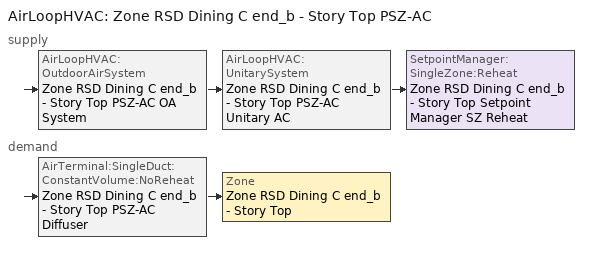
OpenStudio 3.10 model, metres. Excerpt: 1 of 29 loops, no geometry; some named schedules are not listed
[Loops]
AirLoopHVAC 'Zone RSD Dining C end_b - Story Top PSZ-AC'
 supply: AirLoopHVAC:OutdoorAirSystem 'Zone RSD Dining C end_b - Story Top PSZ-AC OA System' > AirLoopHVAC:UnitarySystem 'Zone RSD Dining C end_b - Story Top PSZ-AC Unitary AC' > SetpointManager:SingleZone:Reheat 'Zone RSD Dining C end_b - Story Top Setpoint Manager SZ Reheat'
 demand: AirTerminal:SingleDuct:ConstantVolume:NoReheat 'Zone RSD Dining C end_b - Story Top PSZ-AC Diffuser' > Zone 'Zone RSD Dining C end_b - Story Top'
[Sizing:Zone]
Zone RSD Dining C end_b - Story Top: Zone Cooling Design Supply Air Temperature Input Method=SupplyAirTemperature; Zone Cooling Design Supply Air Temperature {C}=12.7778; Zone Cooling Design Supply Air Temperature Difference {deltaC}=11.11; Zone Heating Design Supply Air Temperature Input Method=SupplyAirTemperature; Zone Heating Design Supply Air Temperature {C}=50; Zone Heating Design Supply Air Temperature Difference {deltaC}=11.11; Zone Cooling Design Supply Air Humidity Ratio {kg-H2O/kg-air}=0.0085; Zone Heating Design Supply Air Humidity Ratio {kg-H2O/kg-air}=0.008; Cooling Design Air Flow Method=DesignDay; Heating Design Air Flow Method=DesignDay; Account for Dedicated Outdoor Air System=No; Dedicated Outdoor Air System Control Strategy=NeutralSupplyAir; Dedicated Outdoor Air Low Setpoint Temperature for Design {C}=autosize; Dedicated Outdoor Air High Setpoint Temperature for Design {C}=autosize; Zone Load Sizing Method=Sensible Load Only No Latent Load; Zone Latent Cooling Design Supply Air Humidity Ratio Input Method=HumidityRatioDifference; Zone Cooling Design Supply Air Humidity Ratio Difference {kgWater/kgDryAir}=0.005; Zone Latent Heating Design Supply Air Humidity Ratio Input Method=HumidityRatioDifference; Zone Humidification Design Supply Air Humidity Ratio Difference {kgWater/kgDryAir}=0.005; Sizing Option=Coincident
[Zone equipment]
Zone RSD Dining C end_b - Story Top: Zone RSD Dining C end_b - Story Top PSZ-AC Diffuser
[AirLoopHVAC]
Zone RSD Dining C end_b - Story Top PSZ-AC: Availability Schedule=Always On Discrete; Design Supply Air Flow Rate {m3/s}=0.305601; Design Return Air Flow Fraction of Supply Air Flow=1
[Sizing:System]
Zone RSD Dining C end_b - Story Top PSZ-AC: Type of Load to Size On=Sensible; Design Outdoor Air Flow Rate {m3/s}=0.305601; Central Heating Maximum System Air Flow Ratio=1; Preheat Design Temperature {C}=7.22222; Preheat Design Humidity Ratio {kg-H2O/kg-Air}=0.008; Precool Design Temperature {C}=12.7778; Precool Design Humidity Ratio {kg-H2O/kg-Air}=0.008; Central Cooling Design Supply Air Temperature {C}=12.7778; Central Heating Design Supply Air Temperature {C}=50; Sizing Option=Coincident; 100% Outdoor Air in Cooling=No; 100% Outdoor Air in Heating=No; Central Cooling Design Supply Air Humidity Ratio {kg-H2O/kg-Air}=0.0085; Central Heating Design Supply Air Humidity Ratio {kg-H2O/kg-Air}=0.008; Cooling Design Air Flow Method=DesignDay; Heating Design Air Flow Method=DesignDay; System Outdoor Air Method=ZoneSum; Zone Maximum Outdoor Air Fraction=1; Cooling Supply Air Flow Rate Per Floor Area {m3/s-m2}=0.00996765; Cooling Fraction of Autosized Cooling Supply Air Flow Rate=1; Cooling Supply Air Flow Rate Per Unit Cooling Capacity {m3/s-W}=3.94755e-05; Heating Supply Air Flow Rate Per Floor Area {m3/s-m2}=0.00996765; Heating Fraction of Autosized Heating Supply Air Flow Rate=1; Heating Fraction of Autosized Cooling Supply Air Flow Rate=1; Heating Supply Air Flow Rate Per Unit Heating Capacity {m3/s-W}=3.15882e-05; Cooling Design Capacity Method=CoolingDesignCapacity; Cooling Design Capacity {W}=4862.46; Cooling Design Capacity Per Floor Area {W/m2}=234.7; Fraction of Autosized Cooling Design Capacity=1; Heating Design Capacity Method=HeatingDesignCapacity; Heating Design Capacity {W}=5207.18; Heating Design Capacity Per Floor Area {W/m2}=157; Fraction of Autosized Heating Design Capacity=1; Central Cooling Capacity Control Method=OnOff; Occupant Diversity=1
[SetpointManager:SingleZone:Reheat]
Zone RSD Dining C end_b - Story Top Setpoint Manager SZ Reheat: Minimum Supply Air Temperature {C}=12.7778; Maximum Supply Air Temperature {C}=50; Control Zone=Zone RSD Dining C end_b - Story Top; Setpoint Node or NodeList=Zone RSD Dining C end_b - Story Top PSZ-AC Supply Outlet Node
[Coil:Heating:Gas]
Zone RSD Dining C end_b - Story Top PSZ-AC Gas Htg Coil: Availability Schedule=Always On Discrete; Gas Burner Efficiency=0.8; Nominal Capacity {W}=13134.2; On Cycle Parasitic Electric Load {W}=0; Off Cycle Parasitic Gas Load {W}=0
[Coil:Heating:Electric]
Zone RSD Dining C end_b - Story Top PSZ-AC No Heat: Availability Schedule=Always Off Discrete; Efficiency=1; Nominal Capacity {W}=0
[Coil:Cooling:DX:SingleSpeed]
Zone RSD Dining C end_b - Story Top PSZ-AC 1spd DX AC Clg Coil 19kBtu/hr 9.7SEER 19kBtu/hr 13.0SEER: Availability Schedule=Always On Discrete; Rated Total Cooling Capacity {W}=6137.95; Rated Sensible Heat Ratio=0.774014; Rated COP {W/W}=3.91157; Rated Air Flow Rate {m3/s}=0.305601; Rated Evaporator Fan Power Per Volume Flow Rate 2017 {W/(m3/s)}=773.3; Rated Evaporator Fan Power Per Volume Flow Rate 2023 {W/(m3/s)}=934.4; Total Cooling Capacity Function of Temperature Curve=SpltAC1Sp_ClCap_fT; Total Cooling Capacity Function of Flow Fraction Curve=DXCOOL-NECB2011-REF-CAPFFLOW; Energy Input Ratio Function of Temperature Curve=SpltAC1Sp_EIR_fT; Energy Input Ratio Function of Flow Fraction Curve=DXCOOL-NECB2011-REF-COOLEIRFFLOW; Part Load Fraction Correlation Curve=DXCOOL-NECB2011-REF-COOLPLFFPLR; Minimum Outdoor Dry-Bulb Temperature for Compressor Operation {C}=-25; Nominal Time for Condensate Removal to Begin {s}=0; Ratio of Initial Moisture Evaporation Rate and Steady State Latent Capacity=0; Maximum Cycling Rate {cycles/hr}=0; Latent Capacity Time Constant {s}=0; Condenser Type=AirCooled; Evaporative Condenser Effectiveness=0.9; Evaporative Condenser Air Flow Rate {m3/s}=autosize; Evaporative Condenser Pump Rated Power Consumption {W}=autosize; Crankcase Heater Capacity {W}=0; Maximum Outdoor Dry-Bulb Temperature for Crankcase Heater Operation {C}=10; Basin Heater Capacity {W/K}=0; Basin Heater Setpoint Temperature {C}=2
[Fan:OnOff]
Zone RSD Dining C end_b - Story Top PSZ-AC Fan: Availability Schedule=Always On Discrete; Fan Total Efficiency=0.546; Pressure Rise {Pa}=622.722; Maximum Flow Rate {m3/s}=0.305601; Motor Efficiency=0.84; Motor In Airstream Fraction=1; Fan Power Ratio Function of Speed Ratio Curve=Fan On Off Power Curve 26; Fan Efficiency Ratio Function of Speed Ratio Curve=Fan On Off Efficiency Curve 26
[AirLoopHVAC:UnitarySystem]
Zone RSD Dining C end_b - Story Top PSZ-AC Unitary AC: Control Type=Load; Controlling Zone or Thermostat Location=Zone RSD Dining C end_b - Story Top; Dehumidification Control Type=None; Availability Schedule=Outage Availability Schedule; Supply Fan=Zone RSD Dining C end_b - Story Top PSZ-AC Fan; Fan Placement=DrawThrough; Supply Air Fan Operating Mode Schedule=Always On Discrete; Heating Coil=Zone RSD Dining C end_b - Story Top PSZ-AC Gas Htg Coil; DX Heating Coil Sizing Ratio=1; Cooling Coil=Zone RSD Dining C end_b - Story Top PSZ-AC 1spd DX AC Clg Coil 19kBtu/hr 9.7SEER 19kBtu/hr 13.0SEER; Use DOAS DX Cooling Coil=No; DOAS DX Cooling Coil Leaving Minimum Air Temperature {C}=2; Latent Load Control=SensibleOnlyLoadControl; Supplemental Heating Coil=Zone RSD Dining C end_b - Story Top PSZ-AC No Heat; Supply Air Flow Rate Method During Cooling Operation=SupplyAirFlowRate; Supply Air Flow Rate During Cooling Operation {m3/s}=0.305601; Supply Air Flow Rate Method During Heating Operation=SupplyAirFlowRate; Supply Air Flow Rate During Heating Operation {m3/s}=0.305601; Supply Air Flow Rate Method When No Cooling or Heating is Required=None; No Load Supply Air Flow Rate Control Set To Low Speed=Yes; Maximum Supply Air Temperature {C}=50; Maximum Outdoor Dry-Bulb Temperature for Supplemental Heater Operation {C}=21; Ancilliary On-Cycle Electric Power {W}=0; Ancilliary Off-Cycle Electric Power {W}=0
[Controller:OutdoorAir]
Zone RSD Dining C end_b - Story Top PSZ-AC OA System Controller: Minimum Outdoor Air Flow Rate {m3/s}=0; Maximum Outdoor Air Flow Rate {m3/s}=0.305601; Economizer Control Type=NoEconomizer; Economizer Control Action Type=ModulateFlow; Economizer Maximum Limit Dry-Bulb Temperature {C}=28; Economizer Maximum Limit Enthalpy {J/kg}=64000; Lockout Type=LockoutWithCompressor; Minimum Limit Type=FixedMinimum; Minimum Outdoor Air Schedule=Zone RSD Dining C end_b - Story Top PSZ-AC_night_ventcycle_schedule; Controller Mechanical Ventilation=Controller Mechanical Ventilation 27; High Humidity Control=No; High Humidity Outdoor Air Flow Ratio=1; Control High Indoor Humidity Based on Outdoor Humidity Ratio=Yes; Heat Recovery Bypass Control Type=BypassWhenWithinEconomizerLimits; Economizer Operation Staging=InterlockedWithMechanicalCooling
[Controller:MechanicalVentilation]
Controller Mechanical Ventilation 27: Availability Schedule=Always On Discrete; Demand Controlled Ventilation=Yes
[AirLoopHVAC:OutdoorAirSystem]
Zone RSD Dining C end_b - Story Top PSZ-AC OA System: Controller=Zone RSD Dining C end_b - Story Top PSZ-AC OA System Controller
[AirTerminal:SingleDuct:ConstantVolume:NoReheat]
Zone RSD Dining C end_b - Story Top PSZ-AC Diffuser: Availability Schedule=Always On Discrete; Maximum Air Flow Rate {m3/s}=0.305601
[Schedule:Constant]
Name | Value
Always On Discrete; Zone RSD Dining C end_b - Story Top PSZ-AC_night_ventcycle_schedule | 1
Always Off Discrete | 0
[Curve:Exponent]
Fan On Off Power Curve 26: Coefficient1 Constant=1; Coefficient2 Constant=0; Coefficient3 Constant=0; Minimum Value of x=0; Maximum Value of x=1
[Curve:Cubic] Maximum Value of x=1
Name | Coefficient1 Constant | Coefficient2 x | Coefficient3 x**2 | Coefficient4 x**3 | Minimum Value of x
Fan On Off Efficiency Curve 26 | 1 | 0 | 0 | 0 | 0
DXCOOL-NECB2011-REF-COOLPLFFPLR | 0.0277 | 4.9151 | -8.184 | 4.2702 | 0.7
[Curve:Biquadratic] Minimum Value of x=7.22222; Maximum Value of x=29.44444; Minimum Value of y=-23.333; Maximum Value of y=46.11111
Name | Coefficient1 Constant | Coefficient2 x | Coefficient3 x**2 | Coefficient4 y | Coefficient5 y**2 | Coefficient6 x*y
SpltAC1Sp_ClCap_fT | 0.67916 | 0.016938 | 0.00069336 | 0.0045576 | -8.42e-05 | -0.00047628
SpltAC1Sp_EIR_fT | 0.739046 | -0.00778968 | 0.000128304 | -0.00027 | 0.0006642 | -0.000648
[Curve:Quadratic] Coefficient1 Constant=1; Coefficient2 x=0; Coefficient3 x**2=0; Minimum Value of x=0; Maximum Value of x=1
DXCOOL-NECB2011-REF-CAPFFLOW; DXCOOL-NECB2011-REF-COOLEIRFFLOW
